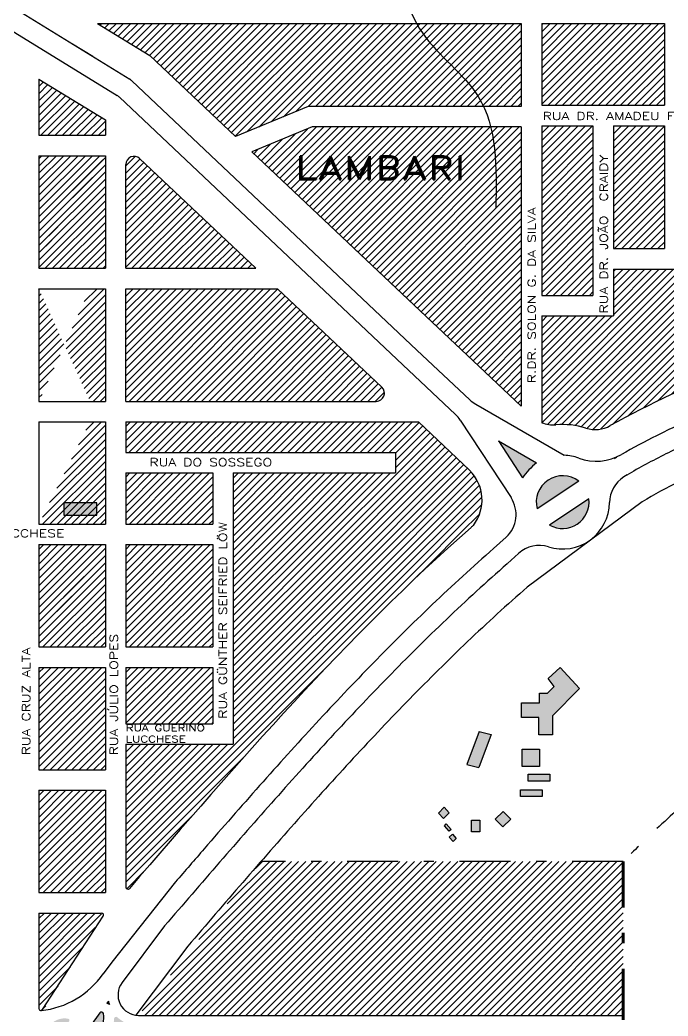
# Model space of a CAD drawing. Extents: x 15348.6 to 15438.1, y 2292.7 to 2368.6.
# Drawn here: x 15413.91 to 15420.25, y 2340.86 to 2350.59 of the extents above; entities that cross this region are included whole.
import ezdxf

# ---------------------------------------------------------------- set-up
doc = ezdxf.new("R2010")
doc.units = 0
doc.header["$LTSCALE"] = 2
doc.header["$MEASUREMENT"] = 0
doc.linetypes.add('DASHDOT2', pattern=[0.5, 0.25, -0.125, 0, -0.125])
doc.layers.get('0').update_dxf_attribs({"linetype": 'CONTINUOUS', "lineweight": 30})
for name, color, linetype, lineweight in [('06', 7, 'CONTINUOUS', 30), ('08', 6, 'CONTINUOUS', 30), ('12', 35, 'CONTINUOUS', 140), ('DASCHACARAS', 254, 'CONTINUOUS', 30), ('Hidro', 5, 'CONTINUOUS', 30), ('IMÓVEIS', 7, 'CONTINUOUS', 30), ('INDEPENDENCIA', 77, 'CONTINUOUS', 30), ('JARDIM', 151, 'CONTINUOUS', 30), ('LAMBARI', 34, 'CONTINUOUS', 30), ('NOVOLESTE', 100, 'CONTINUOUS', 30)]:
    doc.layers.add(name, color=color, linetype=linetype, lineweight=lineweight)
doc.styles.get("Standard").update_dxf_attribs({"font": 'romand.shx'})
pattern_1 = [(45, (0, 0), (-0.03535533905932738, 0.03535533905932738), [])]

msp = doc.modelspace()

# ---------------------------------------------------------------- hatches: boundary and pattern name
at = {"layer": 'DASCHACARAS', "linetype": 'Continuous'}
h = msp.add_hatch(dxfattribs=at)
h.set_pattern_fill('ANSI31', color=256, scale=0.4, style=0)
h.set_pattern_definition(pattern_1)
h.paths.add_polyline_path([(15415.06852225879, 2340.866892962601), (15416.26714056585, 2342.371665900248), (15419.80770144261, 2342.371665900248), (15419.80770144261, 2340.866892962601)])
at = {"layer": 'IMÓVEIS', "linetype": 'Continuous'}
h = msp.add_hatch(color=256, dxfattribs=at)
h.paths.add_polyline_path([(15418.96145220478, 2346.264683123472), (15418.58727194694, 2346.480206225346), (15418.82334448853, 2346.120019139072, -0.07643677531094523)])
h.paths.add_polyline_path([(15419.37281411351, 2346.087363716443, 0.7141721545476811), (15418.96643293431, 2345.817138405233)])
h.paths.add_polyline_path([(15419.4720719774, 2345.913535194236), (15419.08884200721, 2345.658082762409, 0.615344864976166)])
h = msp.add_hatch(color=256, dxfattribs=at)
h.paths.add_polyline_path([(15412.70834643545, 2344.593945953061, 1), (15412.82838157555, 2344.593945953061, 1)])
h.paths.add_polyline_path([(15414.66166731427, 2345.876683004547), (15414.33924842901, 2345.876683004547), (15414.33924842901, 2345.753262810143), (15414.66166731427, 2345.753262810143)])
h.paths.add_polyline_path([(15413.27956522051, 2340.346253743795), (15413.40858863757, 2340.346253743795), (15413.40858863757, 2340.519765403312), (15413.19520380701, 2340.519765403312), (15413.19520380701, 2340.440445822928), (15413.04633081887, 2340.440445822928), (15413.04633081887, 2340.033932818604), (15413.27956522051, 2340.033932818605)])
h.paths.add_polyline_path([(15418.05753066871, 2342.899938492691), (15418.00106346679, 2342.843538034555), (15418.04989638502, 2342.791278865536), (15418.10524494175, 2342.844655561159)])
h.paths.add_polyline_path([(15418.51709474463, 2343.610572147724), (15418.39936887499, 2343.639968817018), (15418.28031908643, 2343.31721604137), (15418.39804495608, 2343.287819372076)])
h.paths.add_polyline_path([(15419.38238163543, 2344.059752518569), (15419.19320360547, 2344.267602142423), (15419.07486669167, 2344.157847925742), (15419.13282769172, 2344.080658194048), (15419.06641404139, 2344.014323147006), (15418.99034037902, 2344.014323147006), (15418.99034037902, 2343.921454211357), (15418.81283510343, 2343.921454211356), (15418.81283510343, 2343.77792943262), (15418.98188772873, 2343.77792943262), (15418.98188772873, 2343.60907673234), (15419.11712994311, 2343.60907673234), (15419.11712994311, 2343.794814713651)])
h.paths.add_polyline_path([(15418.99034037902, 2343.469183460621), (15418.82128775372, 2343.469183460621), (15418.82128775372, 2343.300330760341), (15418.99034037902, 2343.300330760341)])
h.paths.add_polyline_path([(15419.09177199225, 2343.22434710572), (15418.88045611551, 2343.224347105721), (15418.88045611551, 2343.156805981605), (15419.09177199225, 2343.156805981605)])
h.paths.add_polyline_path([(15419.01569832989, 2343.07237968647), (15418.80438245315, 2343.07237968647), (15418.80438245315, 2343.004838562354), (15419.01569832989, 2343.004838562354)])
h.paths.add_polyline_path([(15418.70991400086, 2342.785760542107), (15418.63480047977, 2342.860785075403), (15418.55743525458, 2342.783511579316), (15418.63254877567, 2342.708487046015)])
h.paths.add_polyline_path([(15418.40496286363, 2342.773193056319), (15418.32358998267, 2342.773193056319), (15418.32358998266, 2342.660656272057), (15418.40496286362, 2342.660656272057)])
for points in [[(15414.66166731427, 2345.876683004547), (15414.33924842901, 2345.876683004547), (15414.33924842901, 2345.753262810143), (15414.66166731427, 2345.753262810143)], [(15418.63480047977, 2342.860785075406), (15418.55743525458, 2342.783511579315), (15418.63254877567, 2342.708487046015), (15418.70991400086, 2342.785760542107)], [(15414.77471034243, 2341.006274831607), (15414.76066014417, 2340.987310083509, -0.05861549625546481), (15414.78400114241, 2340.971773383449, -0.02980186476204624)]]:
    msp.add_hatch(color=256, dxfattribs=at).paths.add_polyline_path(points)
h = msp.add_hatch(color=256, dxfattribs=at)
h.paths.add_polyline_path([(15418.07787612903, 2342.738405066655), (15418.05943923963, 2342.718839040762), (15418.10715351267, 2342.66546234514), (15418.12623903166, 2342.684525474294)])
h.paths.add_polyline_path([(15418.17395330471, 2342.594928866284), (15418.1376904572, 2342.636867706417), (15418.10806234072, 2342.607274535656), (15418.14532474088, 2342.566334227559)])
h = msp.add_hatch(color=256, dxfattribs=at)
h.paths.add_polyline_path([(15414.04545081979, 2340.741714179312, 0.4931840770984697), (15414.02613294715, 2340.766892962602), (15413.88667689371, 2340.766892962602, 0.8010882788877713), (15413.87815853951, 2340.728797724506, -0.09439920613128076), (15413.99928114377, 2340.640815874459, 0.6786194231652578), (15414.03385557411, 2340.654465511348, -0.0649908491459265)])
h.paths.add_polyline_path([(15414.39133246822, 2340.80946647318, 0.6108441741246861), (15414.37833484979, 2340.834797170642, -0.04475177058850216), (15414.38118181232, 2340.834541846069, 0.6318786078822087), (15414.17893255943, 2340.552809207447, 0.1518250707804975), (15414.18578417956, 2340.546231605606, 2.894676457156758e-05), (15414.18578583662, 2340.546230777198, 0.3683480332848104), (15414.20593721552, 2340.551211743201)])
h.paths.add_polyline_path([(15414.72597401889, 2340.883890135884, 0.6621751736491897), (15414.69005281066, 2340.892005357548), (15414.50546735795, 2340.635196791456, 0.6985405488300663), (15414.52655820706, 2340.604121030848, -0.02486425816229079), (15414.52460807048, 2340.603735336511, 0.4239996163876959)])
h.paths.add_polyline_path([(15414.8633923148, 2340.847982693127, 0.1324010689071783), (15415.00118972898, 2340.774546711677, -0.8072749845175977), (15415.00064639792, 2340.735449998664, 0.02733978855683127), (15414.83137911954, 2340.691643631089, -0.6303118983298238), (15414.80667799041, 2340.717952735577, 0.08753248792397562), (15414.82972165909, 2340.833822554837, -0.6487614887833489)])
h.paths.add_polyline_path([(15414.62610967962, 2340.466344998039), (15414.66011880425, 2340.51576050318, 0.07245380488739818), (15414.30256914657, 2340.272504396949), (15414.36635359884, 2340.295328181686, -0.04583111737652188)])
at = {"layer": 'JARDIM', "linetype": 'Continuous'}
h = msp.add_hatch(dxfattribs=at)
h.set_pattern_fill('ANSI31', color=256, scale=0.4, style=0)
h.set_pattern_definition(pattern_1)
h.paths.add_polyline_path([(15414.09529145551, 2349.466892962601), (15414.74529145551, 2349.466892962601), (15414.74529145551, 2349.616892962601), (15414.09529145551, 2350.016892962602)])
edge = h.paths.add_edge_path(flags=16)
edge.add_line((15414.09529145551, 2349.466892962601), (15414.59529145551, 2349.466892962601))
at = {"layer": 'JARDIM'}
h = msp.add_hatch(dxfattribs=at)
h.set_pattern_fill('ANSI31', color=256, scale=0.4, style=0)
h.set_pattern_definition(pattern_1)
h.paths.add_polyline_path([(15416.42929145551, 2347.966892962601), (15414.94529145551, 2347.966892962601), (15414.94529145551, 2346.866892962601), (15417.39391083963, 2346.866892962601, 0.6787598101647417), (15417.44880847378, 2347.005084454803)])
h.paths.add_polyline_path([(15415.08018908966, 2349.23963104359, 0.6577024645743154), (15414.94529145551, 2349.181438979183, -1.788147585563704e-06), (15414.94529145551, 2349.18143955139), (15414.94529145551, 2348.166892962602), (15416.21729145551, 2348.166892962602)])
h.paths.add_polyline_path([(15414.74529145551, 2349.266892962602), (15414.09529145551, 2349.266892962602), (15414.09529145551, 2348.166892962602), (15414.74529145551, 2348.166892962602)])
h.paths.add_polyline_path([(15413.19529145551, 2348.606076074399), (15412.69529145551, 2348.606076074399), (15412.69529145551, 2348.166892962602), (15413.19529145551, 2348.166892962602)])
h.paths.add_polyline_path([(15413.19529145551, 2349.266892962602), (15412.69529145551, 2349.266892962602), (15412.69529145551, 2348.806076074399), (15413.19529145551, 2348.806076074399)])
h.paths.add_polyline_path([(15412.49529145551, 2349.266892962602), (15411.99529145551, 2349.266892962602), (15411.99529145551, 2348.166892962602), (15412.49529145551, 2348.166892962601), (15412.49529145551, 2348.606076074399)])
h.paths.add_polyline_path([(15411.79529145551, 2349.266892962602), (15411.29529145551, 2349.266892962602), (15411.29529145551, 2348.166892962602), (15411.7952914555, 2348.166892962602)])
h.paths.add_polyline_path([(15411.09529145551, 2349.266892962601), (15410.39529145551, 2349.266892962602), (15410.39529145551, 2348.166892962602), (15411.09529145551, 2348.166892962602)])
at = {"layer": 'JARDIM', "linetype": 'Continuous'}
h = msp.add_hatch(dxfattribs=at)
h.set_pattern_fill('ANSI31', color=256, scale=0.4, style=0)
h.set_pattern_definition(pattern_1)
h.paths.add_polyline_path([(15414.09529145551, 2349.266892962602), (15414.74529145551, 2349.266892962602), (15414.74529145551, 2348.166892962602), (15414.09529145551, 2348.166892962602)])
h.paths.add_polyline_path([(15414.09529145551, 2349.266892962602), (15414.74529145551, 2349.266892962602), (15414.74529145551, 2348.166892962602), (15414.09529145551, 2348.166892962602)], flags=16)
edge = h.paths.add_edge_path(flags=0)
edge.add_line((15414.09529145551, 2349.266892962602), (15414.59529145551, 2349.266892962602))
edge.add_line((15414.09529145551, 2348.166892962602), (15414.59529145551, 2348.166892962602))
edge.add_line((15414.09529145551, 2349.266892962602), (15414.09529145551, 2348.166892962602))
h = msp.add_hatch(dxfattribs=at)
h.set_pattern_fill('ANSI31', color=256, scale=0.4, style=0)
h.set_pattern_definition(pattern_1)
edge = h.paths.add_edge_path()
edge.add_line((15414.09529145551, 2349.266892962602), (15414.74529145551, 2349.266892962602))
edge.add_line((15414.09529145551, 2349.266892962602), (15414.09529145551, 2348.166892962602))
h = msp.add_hatch(dxfattribs=at)
h.set_pattern_fill('ANSI31', color=256, scale=0.4, style=0)
h.set_pattern_definition(pattern_1)
h.paths.add_polyline_path([(15414.09529145551, 2347.966892962601), (15414.74529145551, 2347.966892962601), (15414.74529145551, 2346.866892962601), (15414.09529145551, 2346.866892962601)])
edge = h.paths.add_edge_path(flags=16)
edge.add_line((15414.09529145551, 2347.966892962601), (15414.59529145551, 2347.966892962601))
edge.add_line((15414.09529145551, 2346.866892962601), (15414.59529145551, 2346.866892962601))
h = msp.add_hatch(dxfattribs=at)
h.set_pattern_fill('ANSI31', color=256, scale=0.4, style=0)
h.set_pattern_definition(pattern_1)
h.paths.add_polyline_path([(15414.09529145551, 2346.666892962602), (15414.74529145551, 2346.666892962602), (15414.74529145551, 2345.666892962602), (15414.09529145551, 2345.666892962602)])
edge = h.paths.add_edge_path(flags=16)
edge.add_line((15414.09529145551, 2346.666892962602), (15414.59529145551, 2346.666892962602))
edge.add_line((15414.09529145551, 2345.666892962602), (15414.59529145551, 2345.666892962602))
edge.add_line((15414.09529145551, 2346.666892962602), (15414.09529145551, 2345.666892962602))
h = msp.add_hatch(dxfattribs=at)
h.set_pattern_fill('ANSI31', color=256, scale=0.4, style=0)
h.set_pattern_definition(pattern_1)
h.paths.add_polyline_path([(15414.09529145551, 2346.666892962602), (15414.09529145551, 2345.666892962602)])
edge = h.paths.add_edge_path()
edge.add_line((15414.09529145551, 2346.666892962602), (15414.74529145551, 2346.666892962602))
at = {"layer": 'JARDIM'}
h = msp.add_hatch(dxfattribs=at)
h.set_pattern_fill('ANSI31', color=256, scale=0.4, style=0)
h.set_pattern_definition(pattern_1)
h.paths.add_polyline_path([(15417.51408736713, 2346.366892962601), (15417.66712750106, 2346.666892962602), (15414.94529145551, 2346.666892962602), (15414.94529145551, 2346.366892962601)])
h = msp.add_hatch(dxfattribs=at)
h.set_pattern_fill('ANSI31', color=256, scale=0.4, style=0)
h.set_pattern_definition(pattern_1)
edge = h.paths.add_edge_path()
edge.add_line((15418.30609943356, 2346.194312042673), (15418.3064459139, 2346.195992530158))
edge.add_line((15418.3064459139, 2346.195992530158), (15417.80729145551, 2346.666892962602))
edge.add_line((15417.80729145551, 2346.666892962602), (15417.66712750106, 2346.666892962602))
edge.add_line((15417.66712750106, 2346.666892962602), (15417.51408736714, 2346.366892962601))
edge.add_line((15417.51408736714, 2346.366892962601), (15417.58188526817, 2346.366892962601))
edge.add_line((15417.58188526817, 2346.366892962601), (15417.58188526817, 2346.166892962602))
edge.add_line((15417.58188526817, 2346.166892962602), (15417.52865740232, 2346.166892962602))
edge.add_line((15417.52865740232, 2346.166892962602), (15418.24293418428, 2345.566098595795))
edge.add_spline(control_points=[(15418.24293418428, 2345.566098595796), (15418.26860556459, 2345.588877678981), (15418.30217275302, 2345.618492408744), (15418.33586162376, 2345.647987932482), (15418.34372253758, 2345.654857517201)], knot_values=[717.1327966478106, 717.1327966478106, 717.1327966478106, 717.1327966478106, 727.4054039825634, 730.5284153938894, 730.5284153938894, 730.5284153938894, 730.5284153938894], degree=3, periodic=0)
edge.add_arc((15418.01893604159, 2345.903245210797), 0.4088798286819018, 322.5922446326418, 405.3867788746926)
h = msp.add_hatch(dxfattribs=at)
h.set_pattern_fill('ANSI31', color=256, scale=0.4, style=0)
h.set_pattern_definition(pattern_1)
h.paths.add_polyline_path([(15415.79529145551, 2345.666892962602), (15415.79529145551, 2346.166892962601), (15414.94529145551, 2346.166892962602), (15414.94529145551, 2345.666892962602)])
h = msp.add_hatch(dxfattribs=at)
h.set_pattern_fill('ANSI31', color=256, scale=0.4, style=0)
h.set_pattern_definition(pattern_1)
edge = h.paths.add_edge_path()
edge.add_line((15417.52865740231, 2346.166892962602), (15415.99529145551, 2346.166892962601))
edge.add_line((15415.99529145551, 2346.166892962601), (15415.99529145551, 2345.786692162001))
edge.add_line((15415.99529145551, 2345.786692162001), (15417.92911285597, 2345.281169359585))
edge.add_spline(control_points=[(15417.92911285596, 2345.281169359581), (15418.03260059327, 2345.377242364165), (15418.13717281222, 2345.472252956689), (15418.24293418428, 2345.566098595796)], knot_values=[730.5284153938893, 730.5284153938893, 730.5284153938893, 730.5284153938893, 772.8496709415773, 772.8496709415773, 772.8496709415773, 772.8496709415773], degree=3, periodic=0)
edge.add_line((15418.24293418428, 2345.566098595797), (15417.52865740231, 2346.166892962602))
h = msp.add_hatch(dxfattribs=at)
h.set_pattern_fill('ANSI31', color=256, scale=0.4, style=0)
h.set_pattern_definition(pattern_1)
edge = h.paths.add_edge_path()
edge.add_line((15415.99529145551, 2343.516892962602), (15414.94529145551, 2343.516892962602))
edge.add_line((15414.94529145551, 2343.516892962602), (15414.94529145551, 2342.120749336616))
edge.add_arc((15414.96529145551, 2342.120749336612), 0.02000000000053722, 179.999999989578, 319.1471018841244)
edge.add_spline(control_points=[(15414.98044357316, 2342.107695090914), (15415.92454558579, 2343.203518251031), (15416.87003997195, 2344.297977372909), (15417.92911285596, 2345.281169359581)], knot_values=[772.8496709415774, 772.8496709415774, 772.8496709415774, 772.8496709415774, 1205.956967842254, 1205.956967842254, 1205.956967842254, 1205.956967842254], degree=3, periodic=0)
edge.add_line((15417.92911285597, 2345.281169359585), (15415.99529145551, 2345.786692162002))
edge.add_line((15415.99529145551, 2345.786692162002), (15415.99529145551, 2343.516892962602))
at = {"layer": 'JARDIM', "linetype": 'Continuous'}
h = msp.add_hatch(dxfattribs=at)
h.set_pattern_fill('ANSI31', color=256, scale=0.4, style=0)
h.set_pattern_definition(pattern_1)
h.paths.add_polyline_path([(15414.74529145551, 2345.466892962601), (15414.74529145551, 2344.466892962601), (15414.09529145551, 2344.466892962601), (15414.09529145551, 2345.466892962601)])
edge = h.paths.add_edge_path(flags=0)
edge.add_line((15414.09529145551, 2345.466892962601), (15414.09529145551, 2344.466892962601))
edge.add_line((15414.09529145551, 2345.466892962601), (15414.09529145551, 2344.466892962601))
h.paths.add_polyline_path([(15414.09529145551, 2344.266892962602), (15414.74529145551, 2344.266892962602), (15414.74529145551, 2343.266892962602), (15414.09529145551, 2343.266892962602)])
edge = h.paths.add_edge_path(flags=16)
edge.add_line((15414.09529145551, 2345.466892962601), (15414.09529145551, 2344.466892962601))
edge.add_line((15414.09529145551, 2345.466892962601), (15414.59529145551, 2345.466892962601))
h = msp.add_hatch(dxfattribs=at)
h.set_pattern_fill('ANSI31', color=256, scale=0.4, style=0)
h.set_pattern_definition(pattern_1)
edge = h.paths.add_edge_path()
edge.add_line((15414.09529145551, 2345.466892962601), (15414.74529145551, 2345.466892962601))
edge.add_line((15414.09529145551, 2345.466892962601), (15414.09529145551, 2344.466892962601))
h = msp.add_hatch(dxfattribs=at)
h.set_pattern_fill('ANSI31', color=256, scale=0.4, style=0)
h.set_pattern_definition(pattern_1)
h.paths.add_polyline_path([(15414.94529145551, 2345.466892962601), (15415.79529145551, 2345.466892962601), (15415.79529145551, 2344.466892962601), (15414.94529145551, 2344.466892962601)])
h.paths.add_polyline_path([(15414.94529145551, 2344.266892962602), (15415.79529145551, 2344.266892962602), (15415.79529145551, 2343.716892962601), (15414.94529145551, 2343.716892962601)])
h = msp.add_hatch(dxfattribs=at)
h.set_pattern_fill('ANSI31', color=256, scale=0.4, style=0)
h.set_pattern_definition(pattern_1)
h.paths.add_polyline_path([(15414.74529145551, 2343.066892962601), (15414.74529145551, 2342.066892962601), (15414.09529145551, 2342.066892962602), (15414.09529145551, 2343.066892962601)])
edge = h.paths.add_edge_path(flags=16)
edge.add_line((15414.09529145551, 2342.066892962602), (15414.59529145551, 2342.066892962602))
h = msp.add_hatch(dxfattribs=at)
h.set_pattern_fill('ANSI31', color=256, scale=0.4, style=0)
h.set_pattern_definition(pattern_1)
edge = h.paths.add_edge_path()
edge.add_line((15414.09757946153, 2340.921332577029), (15414.09529145551, 2341.866892962601))
edge.add_line((15414.09529145551, 2341.866892962601), (15414.72898443692, 2341.859507685334))
edge.add_line((15414.72898443692, 2341.859507685334), (15414.12837232295, 2340.905948792191))
edge.add_line((15414.12837232295, 2340.905948792191), (15414.09757946153, 2340.936716361866))
at = {"layer": 'LAMBARI'}
h = msp.add_hatch(dxfattribs=at)
h.set_pattern_fill('ANSI31', color=256, scale=0.4, style=0)
h.set_pattern_definition(pattern_1)
edge = h.paths.add_edge_path()
edge.add_line((15418.81195034385, 2350.559798106427), (15417.78737093472, 2350.559798106426))
edge.add_spline(control_points=[(15417.78737093471, 2350.559798106428), (15417.80507680503, 2350.52796329366), (15417.97158646828, 2350.259571088195), (15418.28619972385, 2350.045180972741), (15418.42777036518, 2349.781489385476), (15418.44322046649, 2349.748231398653)], knot_values=[13.3299705947865, 13.3299705947865, 13.3299705947865, 13.3299705947865, 13.4377742426509, 14.26552281798012, 14.38106940382481, 14.38106940382481, 14.38106940382481, 14.38106940382481], degree=3, periodic=0)
edge.add_line((15418.44322046649, 2349.748231398653), (15418.81195034385, 2349.748231398653))
edge.add_line((15418.81195034385, 2349.748231398653), (15418.81195034385, 2350.559798106427))
edge = h.paths.add_edge_path()
edge.add_spline(control_points=[(15418.44322046649, 2349.748231398653), (15418.42777036518, 2349.781489385476), (15418.28619972385, 2350.045180972741), (15417.97158646828, 2350.259571088195), (15417.80507680503, 2350.52796329366), (15417.78737093471, 2350.559798106428)], knot_values=[13.3299705947865, 13.3299705947865, 13.3299705947865, 13.3299705947865, 13.4455171806312, 14.27326575596041, 14.38106940382481, 14.38106940382481, 14.38106940382481, 14.38106940382481], degree=3, periodic=0)
edge.add_line((15417.78737093472, 2350.559798106427), (15415.21195034385, 2350.559798106427))
edge.add_line((15415.21195034385, 2350.559798106427), (15414.6696340961, 2350.559798106427))
edge.add_line((15414.6696340961, 2350.559798106427), (15415.17865906414, 2350.246551972242))
edge.add_line((15415.17865906414, 2350.246551972242), (15416.01875085696, 2349.454012545051))
edge.add_line((15416.01875085696, 2349.454012545051), (15416.7286031186, 2349.748231398653))
edge.add_line((15416.7286031186, 2349.748231398653), (15418.44322046649, 2349.748231398653))
h.paths.add_polyline_path([(15416.7684091431, 2349.548231398653), (15416.17819022028, 2349.303598051361), (15417.9977848153, 2347.58699937681), (15418.81195034385, 2346.818918689496), (15418.81195034385, 2349.548231398653)])
h.paths.add_polyline_path([(15419.51195034384, 2349.559798106427), (15419.01195034385, 2349.559798106427), (15419.01195034385, 2347.901315687084), (15419.51195034385, 2347.901315687084)])
h.paths.add_polyline_path([(15420.21195034385, 2349.559798106427), (15419.71195034385, 2349.559798106427), (15419.71195034385, 2348.359798106427), (15420.21195034385, 2348.359798106427)])
edge = h.paths.add_edge_path()
edge.add_line((15422.16195034385, 2347.666048106425), (15422.16195034385, 2348.159798106426))
edge.add_line((15422.16195034385, 2348.159798106426), (15419.71195034385, 2348.159798106426))
edge.add_line((15419.71195034385, 2348.159798106426), (15419.71195034385, 2347.701315687085))
edge.add_line((15419.71195034385, 2347.701315687085), (15419.01195034386, 2347.701315687084))
edge.add_line((15419.01195034386, 2347.701315687084), (15419.01195034385, 2346.658439538315))
edge.add_arc((15419.12443514882, 2346.936553127792), 0.3000000000001052, 247.978817613549, 274.9634344373966)
edge.add_arc((15419.21597057354, 2345.882551562318), 0.7579688246812151, 72.4821742587589, 94.96343443729131, ccw=False)
edge.add_arc((15419.53442183822, 2346.891455336729), 0.3000000000005478, 252.4821742586458, 299.3900837511329)
edge.add_spline(control_points=[(15419.68164772751, 2346.630065708925), (15420.45660572123, 2347.066555407268), (15421.31589633178, 2347.360474134339), (15422.16195034385, 2347.666048106426)], knot_values=[283.0201240636422, 283.0201240636422, 283.0201240636422, 283.0201240636422, 551.1111647517641, 551.1111647517641, 551.1111647517641, 551.1111647517641], degree=3, periodic=0)
h = msp.add_hatch(dxfattribs=at)
h.set_pattern_fill('ANSI31', color=256, scale=0.4, style=0)
h.set_pattern_definition(pattern_1)
h.paths.add_polyline_path([(15419.51195034385, 2350.559798106427), (15419.01195034385, 2350.559798106427), (15419.01195034385, 2349.759798106426), (15419.51195034385, 2349.759798106426), (15420.21195034385, 2349.759798106427), (15420.21195034385, 2350.559798106427)])

# ---------------------------------------------------------------- linework, layer by layer
at = {"color": 7, "linetype": 'Continuous'}
for p, q in [((15413.92399905668, 2350.666396495548), (15414.98383033738, 2350.014192630502)), ((15413.81917957155, 2350.496064832207), (15414.86152271316, 2349.854622898908)), ((15414.6696340961, 2350.559798106427), (15415.17865906413, 2350.24655197225)), ((15414.6696340961, 2350.559798106427), (15417.97685097686, 2350.559798106427)), ((15415.21195034385, 2350.559798106427), (15418.81195034385, 2350.559798106426)), ((15418.81195034385, 2350.559798106427), (15418.81195034385, 2349.748231398653)), ((15419.01195034385, 2350.559798106427), (15419.01195034385, 2349.759798106426)), ((15419.01195034385, 2350.559798106427), (15419.51195034385, 2350.559798106427)), ((15419.51195034385, 2350.559798106427), (15420.21195034385, 2350.559798106427)), ((15420.21195034385, 2350.559798106427), (15420.21195034385, 2349.759798106426)), ((15414.62399905668, 2350.235627264779), (15414.42399905668, 2350.358704187856)), ((15415.17865906413, 2350.24655197225), (15416.01875085696, 2349.454012545051)), ((15414.09529145551, 2350.016892962602), (15414.09529145551, 2349.466892962601)), ((15414.09529145551, 2350.016892962602), (15414.74529145551, 2349.616892962601)), ((15415.00490632754, 2349.998038224157), (15417.79191868723, 2347.368781281057)), ((15414.88259870332, 2349.838468492562), (15417.65467460185, 2347.223302550555)), ((15419.01195034385, 2349.759798106426), (15419.51195034385, 2349.759798106426)), ((15419.51195034385, 2349.759798106426), (15420.21195034385, 2349.759798106426)), ((15414.74529145551, 2349.616892962601), (15414.74529145551, 2349.466892962601)), ((15418.81195034385, 2349.548231398654), (15418.81195034385, 2346.818918689498)), ((15419.01195034385, 2349.559798106427), (15419.51195034384, 2349.559798106427)), ((15419.01195034385, 2349.559798106426), (15419.01195034385, 2347.901315687084)), ((15419.51195034385, 2349.559798106426), (15419.51195034385, 2347.901315687084)), ((15419.71195034385, 2349.559798106427), (15419.71195034385, 2348.359798106427)), ((15419.71195034385, 2349.559798106427), (15420.21195034385, 2349.559798106427)), ((15420.21195034385, 2349.559798106427), (15420.21195034385, 2348.359798106427)), ((15414.09529145551, 2349.466892962601), (15414.59529145551, 2349.466892962601)), ((15414.09529145551, 2349.466892962601), (15414.74529145551, 2349.466892962601)), ((15419.51195034385, 2349.359798106427), (15419.51195034385, 2348.659798106426)), ((15414.09529145551, 2349.266892962602), (15414.09529145551, 2348.166892962602)), ((15414.09529145551, 2349.266892962602), (15414.09529145551, 2348.166892962602)), ((15414.09529145551, 2349.266892962602), (15414.59529145551, 2349.266892962602)), ((15414.09529145551, 2349.266892962602), (15414.74529145551, 2349.266892962602)), ((15414.74529145551, 2349.266892962602), (15414.74529145551, 2348.166892962602)), ((15415.08018908966, 2349.239631043591), (15416.21729145551, 2348.166892962602)), ((15416.17819022027, 2349.303598051359), (15418.81195034385, 2346.818918689497)), ((15416.17819022028, 2349.30359805136), (15417.9977848153, 2347.58699937681)), ((15414.94529145551, 2348.166892962602), (15414.94529145551, 2349.18143955139)), ((15419.71195034385, 2348.359798106427), (15420.21195034385, 2348.359798106427)), ((15414.09529145551, 2348.166892962602), (15414.59529145551, 2348.166892962602)), ((15414.09529145551, 2348.166892962602), (15414.74529145551, 2348.166892962602)), ((15414.94529145551, 2348.166892962602), (15416.21729145551, 2348.166892962602)), ((15419.71195034385, 2348.159798106426), (15419.71195034385, 2347.701315687085)), ((15419.71195034385, 2348.159798106426), (15422.16195034385, 2348.159798106426)), ((15414.09529145551, 2347.966892962601), (15414.09529145551, 2346.866892962601)), ((15414.09529145551, 2347.966892962601), (15414.59529145551, 2347.966892962601)), ((15414.09529145551, 2347.966892962601), (15414.74529145551, 2347.966892962601)), ((15414.74529145551, 2347.966892962601), (15414.74529145551, 2346.866892962601)), ((15414.94529145551, 2346.866892962601), (15414.94529145551, 2347.966892962601)), ((15414.94529145551, 2347.966892962601), (15416.42929145551, 2347.966892962601)), ((15416.42929145551, 2347.966892962601), (15417.44880847378, 2347.005084454802)), ((15419.01195034385, 2347.901315687084), (15419.51195034385, 2347.901315687084)), ((15419.01195034386, 2347.701315687084), (15419.01195034385, 2346.658439538315)), ((15419.01195034386, 2347.701315687084), (15419.71195034385, 2347.701315687085)), ((15417.79191868723, 2347.368781281057), (15418.3097237428, 2346.880285945613)), ((15417.65467460185, 2347.223302550555), (15418.16983134348, 2346.737305624491)), ((15414.09529145551, 2346.866892962601), (15414.59529145551, 2346.866892962601)), ((15414.09529145551, 2346.866892962601), (15414.74529145551, 2346.866892962601)), ((15414.94529145551, 2346.866892962601), (15417.39391083963, 2346.866892962601)), ((15418.36585567509, 2346.838543139277), (15419.23092126977, 2346.340276284245)), ((15418.21487548203, 2346.683538245077), (15418.7113955985, 2345.925973926845)), ((15414.09529145551, 2346.666892962602), (15414.09529145551, 2345.666892962602)), ((15414.09529145551, 2346.666892962602), (15414.09529145551, 2345.666892962602)), ((15414.09529145551, 2346.666892962602), (15414.59529145551, 2346.666892962602)), ((15414.09529145551, 2346.666892962602), (15414.74529145551, 2346.666892962602)), ((15414.74529145551, 2346.666892962602), (15414.74529145551, 2345.666892962602)), ((15414.94529145551, 2346.666892962602), (15414.94529145551, 2346.366892962601)), ((15414.94529145551, 2346.666892962602), (15417.80729145551, 2346.666892962602)), ((15414.94529145551, 2346.666892962602), (15415.79529145551, 2346.666892962602)), ((15417.80729145551, 2346.666892962602), (15418.3064459139, 2346.195992530161)), ((15418.58727194694, 2346.480206225344), (15418.82334448854, 2346.12001913907)), ((15418.58727194694, 2346.480206225344), (15418.96145220478, 2346.264683123472)), ((15414.94529145551, 2346.366892962601), (15417.58188526817, 2346.366892962601)), ((15419.7414447331, 2346.318570510974), (15419.71857063022, 2346.30422377003)), ((15414.94529145551, 2346.166892962602), (15415.79529145552, 2346.166892962601)), ((15414.94529145551, 2346.166892962602), (15414.94529145551, 2345.666892962602)), ((15415.79529145552, 2346.166892962601), (15415.79529145551, 2345.666892962602)), ((15415.99529145551, 2346.166892962602), (15415.99529145551, 2343.516892962602)), ((15415.99529145551, 2346.166892962602), (15417.58188526817, 2346.166892962602)), ((15419.84771298466, 2346.149138935674), (15419.81449050413, 2346.128301645384)), ((15419.37281411351, 2346.087363716443), (15418.96643293431, 2345.817138405233)), ((15419.4720719774, 2345.913535194236), (15419.08884200721, 2345.658082762409)), ((15419.99333550579, 2345.886654965262), (15418.8701478789, 2345.052465319363)), ((15414.09529145551, 2345.666892962602), (15414.59529145551, 2345.666892962602)), ((15414.09529145551, 2345.666892962602), (15414.74529145551, 2345.666892962602)), ((15414.94529145551, 2345.666892962602), (15415.79529145551, 2345.666892962602)), ((15418.54113204057, 2345.428960443012), (15418.6627262895, 2345.539941182673)), ((15414.09529145551, 2345.466892962601), (15414.59529145551, 2345.466892962601)), ((15414.09529145551, 2345.466892962601), (15414.74529145551, 2345.466892962601)), ((15414.09529145551, 2345.466892962601), (15414.09529145551, 2344.466892962601)), ((15414.09529145551, 2345.466892962601), (15414.09529145551, 2344.466892962601)), ((15414.09529145551, 2345.466892962601), (15414.09529145551, 2344.466892962601)), ((15414.09529145551, 2345.466892962601), (15414.09529145551, 2344.466892962601)), ((15414.74529145551, 2345.466892962601), (15414.74529145551, 2344.466892962601)), ((15414.94529145551, 2345.466892962601), (15414.94529145551, 2344.466892962601)), ((15414.94529145551, 2345.466892962601), (15415.79529145551, 2345.466892962601)), ((15415.79529145551, 2345.466892962601), (15415.79529145551, 2344.466892962601)), ((15418.67595934566, 2345.281239091123), (15418.78560049157, 2345.381310069631)), ((15414.09529145551, 2344.466892962601), (15414.59529145551, 2344.466892962601)), ((15414.09529145551, 2344.466892962601), (15414.59529145551, 2344.466892962601)), ((15414.09529145551, 2344.466892962601), (15414.59529145551, 2344.466892962601)), ((15414.09529145551, 2344.466892962601), (15414.74529145551, 2344.466892962601)), ((15414.94529145551, 2344.466892962601), (15415.79529145551, 2344.466892962601)), ((15414.09529145551, 2344.266892962602), (15414.74529145551, 2344.266892962602)), ((15414.09529145551, 2344.266892962602), (15414.09529145551, 2343.266892962602)), ((15414.09529145551, 2344.266892962602), (15414.09529145551, 2343.266892962602)), ((15414.74529145551, 2344.266892962602), (15414.74529145551, 2343.266892962602)), ((15414.94529145551, 2344.266892962602), (15414.94529145551, 2343.716892962601)), ((15414.94529145551, 2344.266892962602), (15415.79529145551, 2344.266892962602)), ((15415.79529145551, 2344.266892962602), (15415.79529145551, 2343.716892962601)), ((15414.94529145551, 2343.716892962601), (15415.79529145551, 2343.716892962601)), ((15414.94529145551, 2343.516892962602), (15414.94529145551, 2342.120749336609)), ((15414.94529145551, 2343.516892962602), (15415.99529145551, 2343.516892962602)), ((15414.09529145551, 2343.266892962602), (15414.59529145551, 2343.266892962602)), ((15414.09529145551, 2343.266892962602), (15414.74529145551, 2343.266892962602)), ((15414.09529145551, 2343.066892962601), (15414.74529145551, 2343.066892962601)), ((15414.09529145551, 2343.066892962601), (15414.74529145551, 2343.066892962601)), ((15414.09529145551, 2343.066892962601), (15414.09529145551, 2342.066892962601)), ((15414.09529145551, 2343.066892962601), (15414.09529145551, 2342.066892962602)), ((15414.74529145551, 2343.066892962601), (15414.74529145551, 2342.066892962601)), ((15415.43101218097, 2342.170877930865), (15414.80850057898, 2341.386798686106)), ((15414.09529145551, 2342.066892962602), (15414.59529145551, 2342.066892962602)), ((15414.09529145551, 2342.066892962601), (15414.74529145551, 2342.066892962601)), ((15414.09529145551, 2341.866892962601), (15414.09529145551, 2340.934360225499)), ((15414.09529145551, 2341.866892962601), (15414.09529145551, 2340.934360225499)), ((15414.09529145551, 2341.866892962601), (15414.56857131529, 2341.866892962601)), ((15414.09529145551, 2341.866892962601), (15414.70843773463, 2341.866892962601)), ((15414.13206032784, 2340.923460458488), (15414.72520660695, 2341.83599319559)), ((15415.32409984396, 2341.740543142866), (15414.90856941633, 2341.186955813599)), ((15415.55138487703, 2341.544733251024), (15415.04350004152, 2340.868464414647)), ((15414.80850057898, 2341.386798686106), (15414.723719585, 2341.273849835899)), ((15414.723719585, 2341.273849835899), (15414.72342143992, 2341.273304038044)), ((15414.77471034243, 2341.006274831608), (15414.76066014417, 2340.987310083509)), ((15414.69005281066, 2340.892005357548), (15414.50546735795, 2340.635196791457)), ((15415.06852225879, 2340.866892962601), (15419.80770144261, 2340.866892962601))]:
    msp.add_line(p, q, dxfattribs=at)
for p, q in [((15416.7286031186, 2349.748231398653), (15416.01875085696, 2349.454012545051)), ((15418.81195034385, 2349.748231398653), (15416.7286031186, 2349.748231398653)), ((15416.76840914311, 2349.548231398653), (15416.17819022027, 2349.303598051359)), ((15418.81195034385, 2349.548231398653), (15416.7684091431, 2349.548231398653))]:
    msp.add_line(p, q)
at = {"color": 7, "linetype": 'DASHDOT2'}
msp.add_line((15419.80770144261, 2342.371665900248), (15416.26714056585, 2342.371665900248), dxfattribs=at)
at = {"color": 7, "linetype": 'Continuous'}
for centre, radius, start, end in [((15414.91569767205, 2349.90347704933), 0.13, 46.6683374482935, 58.39249775375103), ((15414.79339004782, 2349.743907317736), 0.13, 46.6683374482934, 58.39249775375093), ((15415.02529145551, 2349.18143955139), 0.08, 46.66833744829344, 180), ((15417.39391083963, 2346.946892962601), 0.08, 270.0000000000003, 46.6683374482935), ((15418.51558987087, 2347.098504041365), 0.3, 226.6683374482941, 240.0586009275092), ((15417.96396521541, 2346.519087528739), 0.3, 33.24149291122893, 46.66833744829306), ((15419.12443514882, 2346.936553127792), 0.3, 247.9788176138711, 274.9634344373438), ((15419.21597057354, 2345.882551562318), 0.7579688246823207, 72.48217425866044, 94.9634344373442), ((15419.53442183822, 2346.891455336729), 0.3, 252.4821742587653, 299.3900837548618), ((15419.21597057354, 2345.882551562318), 0.4579688246823206, 69.92856086731312, 88.129208854082), ((15419.54473736123, 2346.7823385751), 0.5, 249.9285608672924, 299.7397062193201), ((15419.36278309544, 2345.743284532703), 0.6579688246823208, 127.5861960790519, 145.0702168682762), ((15418.01893604159, 2345.903245210797), 0.4088798286817893, 322.5922446322338, 45.38677887456362), ((15419.21597057354, 2345.882551562318), 0.2579688246823206, 52.55539113069374, 194.6888679570056), ((15419.97389288148, 2345.874154282433), 0.3, 122.0961230836901, 179.3652264793944), ((15418.46048533187, 2345.761523210507), 0.3, 312.3871322916673, 33.24149291122993), ((15419.21597057354, 2345.882551562318), 0.2579688246823206, 240.4748254037146, 6.898226500177194), ((15419.21597057354, 2345.882551562318), 0.4579688246823206, 252.4838697275624, 359.3652264793946), ((15418.9878414492, 2345.159728041797), 0.3, 72.48386972756296, 132.3871322916671), ((15414.96529145552, 2342.120749336615), 0.02, 180.0000000177663, 319.2535899399687), ((15414.70843773463, 2341.846892962601), 0.02, 326.9761324442029, 90.0000000000001), ((15414.0279071753, 2341.756803040354), 0.847060433219971, 276.0182237836551, 325.1942237510634), ((15415.06852225879, 2341.066892962602), 0.2, 143.1075921816541, 270), ((15414.70629298934, 2340.880332457461), 0.12, 49.64151486862688, 63.05984366175036), ((15415.06852225879, 2341.066892962602), 0.3, 191.6574736827682, 198.4855370004989), ((15414.11529145551, 2340.934360225499), 0.02, 180, 326.9761324442031), ((15414.48980166426, 2340.841197994809), 0.24, 278.3388248999428, 10.24652839185134), ((15414.70629298934, 2340.880332457461), 0.02, 10.24652839185182, 144.292676645886)]:
    msp.add_arc(centre, radius, start, end, dxfattribs=at)
for points, knots in [([(15424.6189450537, 2348.264945512011), (15424.42825603852, 2348.192149264562), (15424.23740670907, 2348.119391651857), (15423.75478019527, 2347.936132200051), (15423.46259138293, 2347.825857841893), (15422.87570611117, 2347.607057175337), (15422.5810096379, 2347.498530883853), (15421.98804957023, 2347.2841819837), (15421.69191531556, 2347.179293452698), (15421.25492177662, 2347.015853252577), (15421.11043209203, 2346.96035026306), (15420.82483178766, 2346.845746725253), (15420.68372121089, 2346.786646069743), (15420.40588717376, 2346.663339654744), (15420.26916418521, 2346.599134131439), (15420.01889271561, 2346.473121597371), (15419.90467988205, 2346.412131056384), (15419.7927676186, 2346.348194599643)], [32.21702892704042, 32.21702892704042, 32.21702892704042, 32.21702892704042, 93.61496483561487, 93.61496483561487, 187.2299296712297, 187.2299296712297, 280.8448945068446, 280.8448945068446, 374.4598593424595, 374.4598593424595, 421.2673417602669, 421.2673417602669, 468.0748241780743, 468.0748241780743, 514.8823065958818, 514.8823065958818, 555.4661375802111, 555.4661375802111, 555.4661375802111, 555.4661375802111]), ([(15424.32387311356, 2347.93839512977), (15424.25503914858, 2347.912191663453), (15424.18616488133, 2347.88600160833), (15423.82552509834, 2347.749062076334), (15423.53295868983, 2347.638644785415), (15422.94507052911, 2347.419470225046), (15422.64974833746, 2347.310712828735), (15422.05529460387, 2347.095823983884), (15421.75977776403, 2346.991144034134), (15421.32608380027, 2346.828937909989), (15421.18306755868, 2346.773995637653), (15420.90115972092, 2346.660873785022), (15420.76226820663, 2346.602694000663), (15420.4896028229, 2346.481681502307), (15420.35582451889, 2346.418846875733), (15420.0942951328, 2346.28716594252), (15419.9665437331, 2346.21832026672), (15419.84220104217, 2346.14580429269)], [71.49741443474755, 71.49741443474755, 71.49741443474755, 71.49741443474755, 93.61496483561487, 93.61496483561487, 187.2299296712297, 187.2299296712297, 280.8448945068446, 280.8448945068446, 374.4598593424595, 374.4598593424595, 421.2673417602669, 421.2673417602669, 468.0748241780743, 468.0748241780743, 514.8823065958818, 514.8823065958818, 561.6897890136893, 561.6897890136893, 561.6897890136893, 561.6897890136893]), ([(15424.76225561664, 2347.784460686501), (15424.58305995242, 2347.716064187608), (15424.40359540794, 2347.647663455953), (15423.93164253362, 2347.468456921389), (15423.63850958362, 2347.357825175884), (15423.04911722258, 2347.138089824424), (15422.75285632228, 2347.028985722741), (15422.3053357447, 2346.867211686292), (15422.15706382919, 2346.814149837473), (15421.86372342183, 2346.70827786827), (15421.71865496971, 2346.6554676378), (15421.43282843577, 2346.548565494533), (15421.29202160664, 2346.494464039819), (15421.01565077281, 2346.383564034399), (15420.88008691939, 2346.326765106681), (15420.61517807746, 2346.209195064015), (15420.48581583539, 2346.148416403019), (15420.23413290627, 2346.021693194295), (15420.11181171834, 2345.955749641341), (15419.99333550579, 2345.886654965262)], [35.97178855220905, 35.97178855220905, 35.97178855220905, 35.97178855220905, 93.61496483561487, 93.61496483561487, 187.2299296712297, 187.2299296712297, 280.8448945068446, 280.8448945068446, 327.6523769246521, 327.6523769246521, 374.4598593424595, 374.4598593424595, 421.2673417602669, 421.2673417602669, 468.0748241780743, 468.0748241780743, 514.8823065958818, 514.8823065958818, 561.6897890136893, 561.6897890136893, 561.6897890136893, 561.6897890136893]), ([(15418.34372253758, 2345.654857517201), (15418.33586162376, 2345.647987932482), (15417.10650935349, 2344.57165654245), (15416.03919147644, 2343.336588216462), (15414.98044357316, 2342.107695090914)], [717.1327966478104, 717.1327966478104, 717.1327966478104, 717.1327966478104, 720.2558080591365, 1205.956967842254, 1205.956967842254, 1205.956967842254, 1205.956967842254]), ([(15418.54113204057, 2345.428960443012), (15418.33748839916, 2345.25099802281), (15418.13784223626, 2345.068067119097), (15417.74586674507, 2344.694481535982), (15417.55340306737, 2344.503696499798), (15417.17402753975, 2344.115583368175), (15416.98711594398, 2343.918255425234), (15416.61734608454, 2343.518520583186), (15416.43448798542, 2343.316113832213), (15416.07131750072, 2342.907703246593), (15415.89100520944, 2342.701699523717), (15415.61770509084, 2342.386971508907), (15415.52434330724, 2342.279013813707), (15415.43101218097, 2342.170877930865)], [717.1327966478104, 717.1327966478104, 717.1327966478104, 717.1327966478104, 799.4993945871161, 799.4993945871161, 881.8659925264217, 881.8659925264217, 964.2325904657273, 964.2325904657273, 1046.599188405033, 1046.599188405033, 1128.965786344339, 1128.965786344339, 1171.798507730139, 1171.798507730139, 1171.798507730139, 1171.798507730139]), ([(15418.6727383759, 2345.278362393552), (15418.47146011507, 2345.102467059017), (15418.27393026015, 2344.921482970155), (15417.88574752397, 2344.551512201288), (15417.69495795873, 2344.362393214013), (15417.3185168948, 2343.977282131301), (15417.13286486371, 2343.781289272774), (15416.7652314002, 2343.383863953439), (15416.58324870929, 2343.182430086858), (15416.22147003651, 2342.775584690987), (15416.04167269993, 2342.570171652176), (15415.68275930233, 2342.156852764166), (15415.5036418251, 2341.948945306495), (15415.32409984396, 2341.740543142866)], [717.1327966478104, 717.1327966478104, 717.1327966478104, 717.1327966478104, 799.4993945871161, 799.4993945871161, 881.8659925264217, 881.8659925264217, 964.2325904657273, 964.2325904657273, 1046.599188405033, 1046.599188405033, 1128.965786344339, 1128.965786344339, 1211.332384283644, 1211.332384283644, 1211.332384283644, 1211.332384283644]), ([(15418.8701478789, 2345.052465319363), (15418.67241806872, 2344.879670945223), (15418.47806194374, 2344.701606411017), (15418.09556904457, 2344.337058534973), (15417.90729001916, 2344.150438002337), (15417.535251204, 2343.769830558988), (15417.35148797789, 2343.575839757177), (15416.98705963908, 2343.181879295727), (15416.80638953656, 2342.981904178078), (15416.44669909874, 2342.577407148326), (15416.26767368401, 2342.372879555059), (15415.90978981564, 2341.96074625633), (15415.73092624925, 2341.753134707855), (15415.55138487703, 2341.544733251024)], [717.1327966478104, 717.1327966478104, 717.1327966478104, 717.1327966478104, 799.4993945871161, 799.4993945871161, 881.8659925264217, 881.8659925264217, 964.2325904657273, 964.2325904657273, 1046.599188405033, 1046.599188405033, 1128.965786344339, 1128.965786344339, 1211.332384283644, 1211.332384283644, 1211.332384283644, 1211.332384283644])]:
    msp.add_open_spline(points, degree=3, knots=knots, dxfattribs=at)
msp.add_open_spline([(15422.16195034385, 2347.666048106426), (15421.31589633178, 2347.360474134339), (15420.45660572123, 2347.066555407268), (15419.68164772751, 2346.630065708925)], degree=3, dxfattribs=at)
at = {"layer": '08', "color": 6, "linetype": 'DASHDOT2'}
msp.add_open_spline([(15420.50675427427, 2343.029325156073), (15420.36457527585, 2342.903333146027), (15420.22249428516, 2342.772459891435), (15419.98965085066, 2342.550540531151), (15419.89870570005, 2342.461996001331), (15419.80770144261, 2342.371665900248)], degree=3, knots=[729.3474779415992, 729.3474779415992, 729.3474779415992, 729.3474779415992, 799.4993945871161, 799.4993945871161, 844.474572182849, 844.474572182849, 844.474572182849, 844.474572182849], dxfattribs=at)
at = {"layer": '12', "color": 6, "linetype": 'DASHDOT2'}
msp.add_line((15419.80770144261, 2340.822063017458), (15419.80770144261, 2342.371665900248), dxfattribs=at)
at = {"layer": 'Hidro', "linetype": 'Continuous'}
msp.add_spline([(15422.46588677213, 2362.759798106426), (15421.67719533752, 2361.774479272995), (15421.05028538474, 2360.774515611884), (15420.67616235267, 2359.747373628166), (15420.29192797797, 2358.747409016764), (15419.84702386992, 2357.767646641737), (15419.40211976187, 2355.932452264406), (15418.9572173315, 2354.861784102005), (15418.69431906818, 2353.108391724265), (15417.91573729851, 2352.214551810606), (15417.84495790021, 2350.467139614132), (15418.3909754344, 2349.845020207334), (15418.56286993652, 2348.754149808558)], degree=3, dxfattribs=at)
at = {"layer": 'IMÓVEIS', "linetype": 'Continuous'}
for p, q in [((15414.33924842901, 2345.876683004547), (15414.33924842901, 2345.753262810143)), ((15414.66166731427, 2345.876683004547), (15414.33924842901, 2345.876683004547)), ((15414.66166731427, 2345.753262810143), (15414.66166731427, 2345.876683004547)), ((15414.33924842901, 2345.753262810143), (15414.66166731427, 2345.753262810143)), ((15419.07486669167, 2344.157847925742), (15419.19320360547, 2344.267602142421)), ((15419.19320360547, 2344.267602142421), (15419.38238163543, 2344.059752518569)), ((15419.13282769172, 2344.080658194048), (15419.07486669167, 2344.157847925742)), ((15419.06641404139, 2344.014323147006), (15419.13282769172, 2344.080658194048)), ((15419.38238163543, 2344.059752518569), (15419.11712994311, 2343.794814713649)), ((15418.99034037902, 2344.014323147006), (15419.06641404139, 2344.014323147006)), ((15418.99034037902, 2343.921454211356), (15418.99034037902, 2344.014323147006)), ((15418.81283510343, 2343.921454211356), (15418.99034037902, 2343.921454211356)), ((15418.81283510343, 2343.77792943262), (15418.81283510343, 2343.921454211356)), ((15418.98188772873, 2343.77792943262), (15418.81283510343, 2343.77792943262)), ((15418.98188772873, 2343.60907673234), (15418.98188772873, 2343.77792943262)), ((15419.11712994311, 2343.794814713649), (15419.11712994311, 2343.60907673234)), ((15418.39936887499, 2343.639968817018), (15418.28031908644, 2343.31721604137)), ((15418.51709474463, 2343.610572147724), (15418.39804495608, 2343.287819372076)), ((15418.39936887499, 2343.639968817018), (15418.51709474463, 2343.610572147724)), ((15419.11712994311, 2343.60907673234), (15418.98188772873, 2343.60907673234)), ((15418.82128775372, 2343.300330760341), (15418.82128775372, 2343.469183460621)), ((15418.82128775372, 2343.469183460621), (15418.99034037902, 2343.469183460621)), ((15418.99034037902, 2343.469183460621), (15418.99034037902, 2343.300330760341)), ((15418.28031908644, 2343.31721604137), (15418.39804495608, 2343.287819372076)), ((15418.99034037902, 2343.300330760341), (15418.82128775372, 2343.300330760341)), ((15418.88045611551, 2343.156805981605), (15418.88045611551, 2343.224347105721)), ((15418.88045611551, 2343.224347105721), (15419.09177199225, 2343.22434710572)), ((15419.09177199225, 2343.22434710572), (15419.09177199225, 2343.156805981605)), ((15419.09177199225, 2343.156805981605), (15418.88045611551, 2343.156805981605)), ((15418.80438245315, 2343.07237968647), (15419.01569832989, 2343.07237968647)), ((15418.80438245315, 2343.004838562354), (15418.80438245315, 2343.07237968647)), ((15419.01569832989, 2343.004838562354), (15418.80438245315, 2343.004838562354)), ((15419.01569832989, 2343.07237968647), (15419.01569832989, 2343.004838562354)), ((15418.00106346679, 2342.843538034556), (15418.05753066871, 2342.899938492691)), ((15418.05753066871, 2342.899938492691), (15418.10524494175, 2342.84465556116)), ((15418.04989638502, 2342.791278865538), (15418.00106346679, 2342.843538034556)), ((15418.10524494175, 2342.84465556116), (15418.04989638502, 2342.791278865538)), ((15418.55743525458, 2342.783511579315), (15418.63480047977, 2342.860785075405)), ((15418.63480047977, 2342.860785075405), (15418.70991400086, 2342.785760542106)), ((15418.05943923963, 2342.718839040763), (15418.07787612903, 2342.738405066656)), ((15418.10715351268, 2342.66546234514), (15418.05943923963, 2342.718839040763)), ((15418.07787612903, 2342.738405066656), (15418.12623903166, 2342.684525474293)), ((15418.32358998266, 2342.660656272057), (15418.32358998266, 2342.773193056319)), ((15418.32358998266, 2342.773193056319), (15418.40496286362, 2342.773193056319)), ((15418.40496286362, 2342.773193056319), (15418.40496286362, 2342.660656272057)), ((15418.55743525458, 2342.783511579315), (15418.63254877567, 2342.708487046013)), ((15418.63254877567, 2342.708487046013), (15418.70991400086, 2342.785760542106)), ((15418.12623903166, 2342.684525474293), (15418.10715351268, 2342.66546234514)), ((15418.10806234072, 2342.607274535658), (15418.1376904572, 2342.636867706416)), ((15418.14532474088, 2342.566334227559), (15418.10806234072, 2342.607274535658)), ((15418.1376904572, 2342.636867706416), (15418.17395330471, 2342.594928866284)), ((15418.40496286362, 2342.660656272057), (15418.32358998266, 2342.660656272057)), ((15418.17395330471, 2342.594928866284), (15418.14532474088, 2342.566334227559))]:
    msp.add_line(p, q, dxfattribs=at)
at = {"layer": 'INDEPENDENCIA'}
msp.add_line((15417.58188526817, 2346.366892962601), (15417.58188526817, 2346.166892962602), dxfattribs=at)
at = {"layer": 'JARDIM'}
msp.add_line((15418.3064459139, 2346.195992530161), (15418.30609943356, 2346.194312042673), dxfattribs=at)
at = {"layer": 'NOVOLESTE', "color": 6, "linetype": 'Continuous'}
msp.add_line((15414.6696340961, 2350.559798106427), (15415.01195034385, 2350.559798106427), dxfattribs=at)
at = {"layer": 'NOVOLESTE', "color": 17, "linetype": 'Continuous'}
msp.add_line((15414.09529145551, 2344.266892962602), (15414.59529145551, 2344.266892962602), dxfattribs=at)
at = {"layer": 'NOVOLESTE', "linetype": 'Continuous'}
msp.add_arc((15415.09915910838, 2350.142831646721), 0.13, 46.66833744829344, 58.3924977537505, dxfattribs=at)

# ---------------------------------------------------------------- texts
at = {"linetype": 'Continuous', "extrusion": (0, -0.6427876096865393, 0.766044443118978)}
msp.add_text('LAMBARI', height=0.3, dxfattribs=at).set_placement((15416.59885885271, 1799.407525019231, -1509.998799807977))
at = {"color": 7, "linetype": 'Continuous', "extrusion": (0, -0.6427876096865393, 0.7660444431189781), "attachment_point": 1, "text_direction": (1, 0, 0)}
for s, insert, char_height, width in [('RUA DR. AMADEU FERREIRA WEIMANN', (15419.02037971207, 2349.69302967983, 0.03884403238130538), 0.1, 5.6365), ('RUA DO SOSSEGO', (15415.17645711702, 2346.310418242655, 0.03884403238130538), 0.1, 5.6365), ('{LUCCHESE}', (15413.65354275192, 2345.615392778285, 0.03884403238130538), 0.1, 5.636530529179145), ('{RUA GUERINO}\\P{LUCCHESE}', (15414.945246894, 2343.708506652545, 0.03884403238130538), 0.085, 5.636531)]:
    msp.add_mtext(s, dxfattribs=dict(at, insert=insert, char_height=char_height, width=width))
at = {"color": 7, "linetype": 'Continuous', "extrusion": (0.6427876096865393, 0, 0.7660444431189781), "char_height": 0.1, "width": 5.636530529179145, "attachment_point": 1, "text_direction": (0, 1, 0)}
for s, insert in [('{RUA GÜNTHER SEIFRIED LÖW}', (15415.85542456851, 2343.765440909667, 0.03884403238130538)), ('{RUA JÚLIO LOPES}', (15414.78936256485, 2343.408203055698, 0.03884403238130538)), ('{RUA CRUZ ALTA}', (15413.93206822992, 2343.408203055698, 0.03884403238130538))]:
    msp.add_mtext(s, dxfattribs=dict(at, insert=insert))
at = {"layer": '06', "linetype": 'Continuous', "extrusion": (0.6427876096865393, 0, 0.766044443118978)}
for s, p in [('RUA DR. JOÃO  CRAIDY', (2347.725968025445, -11812.15672115861, 9911.546481300971)), ('R.DR. SOLON G. DA SILVA', (2347.043808139641, -11811.62896056305, 9911.079746895939))]:
    msp.add_text(s, height=0.1, dxfattribs=at).set_placement(p)

doc.saveas('drawing.dxf')
